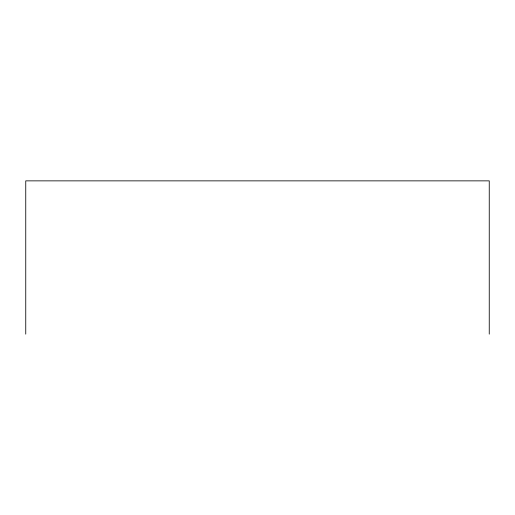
<?xml version="1.0" encoding="UTF-8"?>
<svg xmlns="http://www.w3.org/2000/svg" width="515" height="515" viewBox="0 0 515 515"><rect width="100%" height="100%" fill="white"/><g stroke="black" fill="none" stroke-linecap="round" stroke-linejoin="round"><path stroke-width="0.77" d="M489.25 334.138L489.25 180.862L25.75 180.862L25.75 334.138"/></g></svg>
